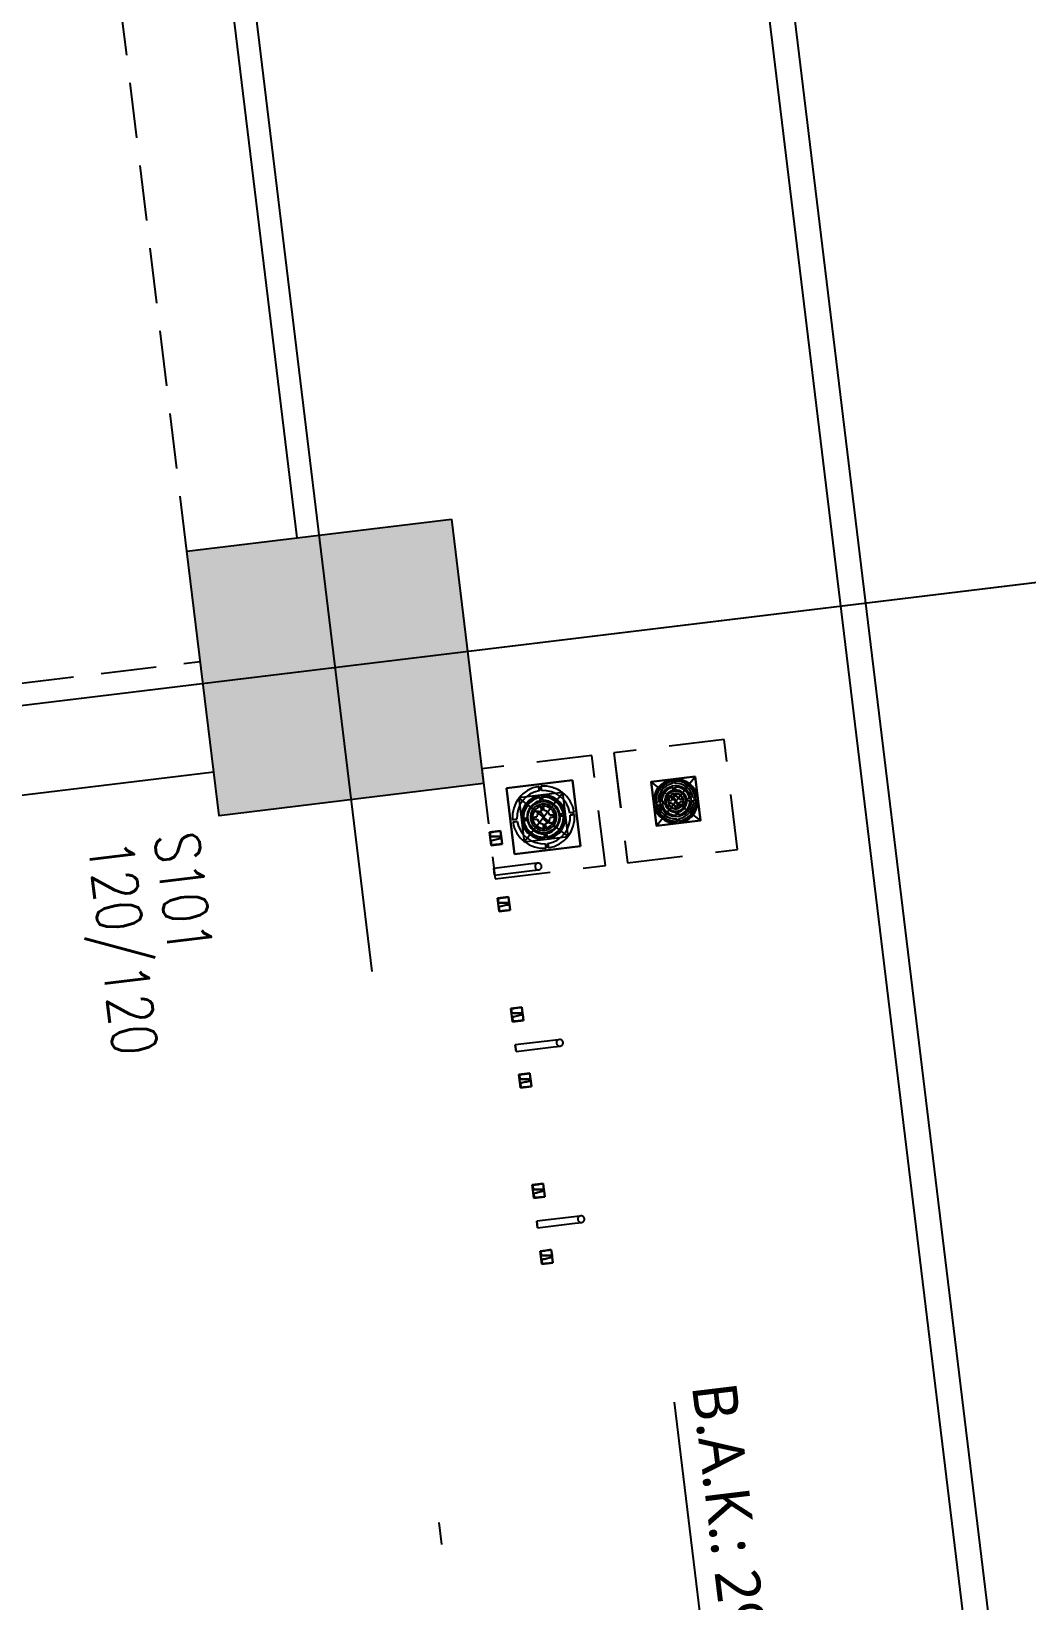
# Model space of a CAD drawing. Header units: inches. Extents: x 400392 to 401495, y 4543971 to 4544133.
# Drawn here: x 400465.78 to 400470.26, y 4544086.67 to 4544093.73 of the extents above; entities that cross this region are included whole.
import ezdxf

# ---------------------------------------------------------------- set-up
doc = ezdxf.new("R2010")
doc.units = ezdxf.units.IN
doc.header["$MEASUREMENT"] = 0
for name, pattern in [('AKS', [3, 2.5, -0.25, 0, -0.25]), ('CIZGI', [0.4, 0.25, -0.15]), ('HIDDEN', [0.375, 0.25, -0.125])]:
    doc.linetypes.add(name, pattern=pattern)
doc.layers.add('A-DETL-GENF', color=92, linetype='Continuous', lineweight=9)
for name, color, linetype in [('aks prota', 2, 'AKS'), ('kiriş prota', 6, 'Continuous'), ('kolon prota', 1, 'Continuous'), ('kolon tarama prota', 252, 'Continuous'), ('lkolon prota', 4, 'Continuous'), ('PRT-MI-a_fit_drainage', 10, 'Continuous'), ('st-s_level (kot)', 6, 'Continuous'), ('tkolon prota', 6, 'Continuous')]:
    doc.layers.add(name, color=color, linetype=linetype)
doc.styles.add('OLCU', font='romanstw.shx')
doc.styles.add('Segoe UI Light_1', font='', dxfattribs={"height": 200})
doc.styles.add('tkolon', font='romanstw.shx')
doc.styles.get('Segoe UI Light_1').set_extended_font_data('Segoe UI Light')

# ---------------------------------------------------------------- blocks, each defined once
blk = doc.blocks.new('+24.06 mekanik')
at = {"layer": 'kolon tarama prota', "color": 253}
for p, q in [((20430.7, 171251.8), (3082.9, 171251.8)), ((3082.9, 171137.5), (20430.7, 171137.5)), ((9915.1, 170394.8), (9715.1, 170394.8)), ((9715.1, 170394.8), (9715.1, 170194.8)), ((9715.1, 170194.8), (9715.1, 170394.8)), ((9715.1, 170394.8), (9915.1, 170394.8)), ((9715.1, 170394.8), (9715.1, 170394.8)), ((9810.1, 170388), (9810.1, 170374.6)), ((9810.1, 170374.6), (9810.1, 170388)), ((9810.1, 170388), (9810.1, 170388)), ((9810.1, 170374.6), (9810.1, 170374.6)), ((9820.1, 170374.6), (9820.1, 170388)), ((9820.1, 170388), (9820.1, 170374.6)), ((9820.1, 170388), (9820.1, 170388)), ((9820.1, 170374.6), (9820.1, 170374.6)), ((9915.1, 170194.8), (9915.1, 170394.8)), ((9915.1, 170394.8), (9915.1, 170194.8)), ((9915.1, 170394.8), (9915.1, 170394.8)), ((9810.1, 170357.9), (9810.1, 170344.5)), ((9810.1, 170344.5), (9810.1, 170357.9)), ((9810.1, 170357.9), (9810.1, 170357.9)), ((9810.1, 170344.5), (9810.1, 170344.5)), ((9810.1, 170327.7), (9810.1, 170314.1)), ((9810.1, 170314.1), (9810.1, 170327.7)), ((9810.1, 170327.7), (9810.1, 170327.7)), ((9810.1, 170314.1), (9810.1, 170314.1)), ((9820.1, 170344.5), (9820.1, 170357.9)), ((9820.1, 170357.9), (9820.1, 170344.5)), ((9820.1, 170357.9), (9820.1, 170357.9)), ((9820.1, 170344.5), (9820.1, 170344.5)), ((9820.1, 170314.1), (9820.1, 170327.7)), ((9820.1, 170327.7), (9820.1, 170314.1)), ((9820.1, 170327.7), (9820.1, 170327.7)), ((9820.1, 170314.1), (9820.1, 170314.1)), ((9735.3, 170299.8), (9721.9, 170299.8)), ((9721.9, 170299.8), (9735.3, 170299.8)), ((9721.9, 170299.8), (9721.9, 170299.8)), ((9721.9, 170289.8), (9735.3, 170289.8)), ((9735.3, 170289.8), (9721.9, 170289.8)), ((9721.9, 170289.8), (9721.9, 170289.8)), ((9735.3, 170299.8), (9735.3, 170299.8)), ((9735.3, 170289.8), (9735.3, 170289.8)), ((9765.4, 170299.8), (9752, 170299.8)), ((9752, 170299.8), (9765.4, 170299.8)), ((9752, 170299.8), (9752, 170299.8)), ((9752, 170289.8), (9765.4, 170289.8)), ((9765.4, 170289.8), (9752, 170289.8)), ((9752, 170289.8), (9752, 170289.8)), ((9765.4, 170299.8), (9765.4, 170299.8)), ((9765.4, 170289.8), (9765.4, 170289.8)), ((9795.8, 170299.8), (9782.2, 170299.8)), ((9782.2, 170299.8), (9795.8, 170299.8)), ((9782.2, 170299.8), (9782.2, 170299.8)), ((9782.2, 170289.8), (9795.8, 170289.8)), ((9795.8, 170289.8), (9782.2, 170289.8)), ((9782.2, 170289.8), (9782.2, 170289.8)), ((9795.8, 170299.8), (9795.8, 170299.8)), ((9795.8, 170289.8), (9795.8, 170289.8)), ((9810.1, 170275.4), (9810.1, 170261.8)), ((9810.1, 170261.8), (9810.1, 170275.4)), ((9810.1, 170275.4), (9810.1, 170275.4)), ((9810.1, 170261.8), (9810.1, 170261.8)), ((9810.1, 170245), (9810.1, 170231.6)), ((9810.1, 170231.6), (9810.1, 170245)), ((9810.1, 170245), (9810.1, 170245)), ((9810.1, 170231.6), (9810.1, 170231.6)), ((9820.1, 170261.8), (9820.1, 170275.4)), ((9820.1, 170275.4), (9820.1, 170261.8)), ((9820.1, 170275.4), (9820.1, 170275.4)), ((9820.1, 170261.8), (9820.1, 170261.8)), ((9820.1, 170231.6), (9820.1, 170245)), ((9820.1, 170245), (9820.1, 170231.6)), ((9820.1, 170245), (9820.1, 170245)), ((9820.1, 170231.6), (9820.1, 170231.6)), ((9848.1, 170299.8), (9834.5, 170299.8)), ((9834.5, 170299.8), (9848.1, 170299.8)), ((9834.5, 170299.8), (9834.5, 170299.8)), ((9834.5, 170289.8), (9848.1, 170289.8)), ((9848.1, 170289.8), (9834.5, 170289.8)), ((9834.5, 170289.8), (9834.5, 170289.8)), ((9848.1, 170299.8), (9848.1, 170299.8)), ((9848.1, 170289.8), (9848.1, 170289.8)), ((9878.3, 170299.8), (9864.9, 170299.8)), ((9864.9, 170299.8), (9878.3, 170299.8)), ((9864.9, 170299.8), (9864.9, 170299.8)), ((9864.9, 170289.8), (9878.3, 170289.8)), ((9878.3, 170289.8), (9864.9, 170289.8)), ((9864.9, 170289.8), (9864.9, 170289.8)), ((9878.3, 170299.8), (9878.3, 170299.8)), ((9878.3, 170289.8), (9878.3, 170289.8)), ((9908.3, 170299.8), (9895, 170299.8)), ((9895, 170299.8), (9908.3, 170299.8)), ((9895, 170299.8), (9895, 170299.8)), ((9895, 170289.8), (9908.3, 170289.8)), ((9908.3, 170289.8), (9895, 170289.8)), ((9895, 170289.8), (9895, 170289.8)), ((9908.3, 170299.8), (9908.3, 170299.8)), ((9908.3, 170289.8), (9908.3, 170289.8)), ((9715.1, 170194.8), (9915.1, 170194.8)), ((9915.1, 170194.8), (9715.1, 170194.8)), ((9715.1, 170194.8), (9715.1, 170194.8)), ((9810.1, 170214.9), (9810.1, 170201.6)), ((9810.1, 170201.6), (9810.1, 170214.9)), ((9810.1, 170214.9), (9810.1, 170214.9)), ((9810.1, 170201.6), (9810.1, 170201.6)), ((9820.1, 170201.6), (9820.1, 170214.9)), ((9820.1, 170214.9), (9820.1, 170201.6)), ((9820.1, 170214.9), (9820.1, 170214.9)), ((9820.1, 170201.6), (9820.1, 170201.6)), ((9915.1, 170194.8), (9915.1, 170194.8)), ((14368.2, 169963.2), (12500.6, 169963.2)), ((9665.1, 169844.8), (9665.1, 169544.8)), ((9965.1, 169844.8), (9665.1, 169844.8)), ((9665.1, 169844.8), (9965.1, 169844.8)), ((9665.1, 169544.8), (9665.1, 169844.8)), ((9665.1, 169844.8), (9665.1, 169844.8)), ((9810.1, 169834.7), (9810.1, 169814.7)), ((9810.1, 169814.7), (9810.1, 169834.7)), ((9810.1, 169834.7), (9810.1, 169834.7)), ((9810.1, 169814.7), (9810.1, 169814.7)), ((9820.1, 169814.7), (9820.1, 169834.7)), ((9820.1, 169834.7), (9820.1, 169814.7)), ((9820.1, 169834.7), (9820.1, 169834.7)), ((9820.1, 169814.7), (9820.1, 169814.7)), ((9965.1, 169544.8), (9965.1, 169844.8)), ((9965.1, 169844.8), (9965.1, 169544.8)), ((9965.1, 169844.8), (9965.1, 169844.8)), ((9810.1, 169789.7), (9810.1, 169769.6)), ((9810.1, 169769.6), (9810.1, 169789.7)), ((9810.1, 169789.7), (9810.1, 169789.7)), ((9810.1, 169769.6), (9810.1, 169769.6)), ((9810.1, 169744.5), (9810.1, 169724.4)), ((9810.1, 169724.4), (9810.1, 169744.5)), ((9810.1, 169744.5), (9810.1, 169744.5)), ((9820.1, 169769.6), (9820.1, 169789.7)), ((9820.1, 169789.7), (9820.1, 169769.6)), ((9820.1, 169789.7), (9820.1, 169789.7)), ((9820.1, 169769.6), (9820.1, 169769.6)), ((9820.1, 169724.4), (9820.1, 169744.5)), ((9820.1, 169744.5), (9820.1, 169724.4)), ((9820.1, 169744.5), (9820.1, 169744.5)), ((9695.2, 169699.8), (9675.2, 169699.8)), ((9675.2, 169699.8), (9695.2, 169699.8)), ((9675.2, 169699.8), (9675.2, 169699.8)), ((9675.2, 169689.8), (9695.2, 169689.8)), ((9695.2, 169689.8), (9675.2, 169689.8)), ((9675.2, 169689.8), (9675.2, 169689.8)), ((9695.2, 169699.8), (9695.2, 169699.8)), ((9695.2, 169689.8), (9695.2, 169689.8)), ((9740.3, 169699.8), (9720.3, 169699.8)), ((9720.3, 169699.8), (9740.3, 169699.8)), ((9720.3, 169699.8), (9720.3, 169699.8)), ((9720.3, 169689.8), (9740.3, 169689.8)), ((9740.3, 169689.8), (9720.3, 169689.8)), ((9720.3, 169689.8), (9720.3, 169689.8)), ((9740.3, 169699.8), (9740.3, 169699.8)), ((9740.3, 169689.8), (9740.3, 169689.8)), ((9785.5, 169699.8), (9765.4, 169699.8)), ((9765.4, 169699.8), (9785.5, 169699.8)), ((9765.4, 169699.8), (9765.4, 169699.8)), ((9765.4, 169689.8), (9785.5, 169689.8)), ((9785.5, 169689.8), (9765.4, 169689.8)), ((9765.4, 169689.8), (9765.4, 169689.8)), ((9785.5, 169699.8), (9785.5, 169699.8)), ((9785.5, 169689.8), (9785.5, 169689.8)), ((9810.1, 169724.4), (9810.1, 169724.4)), ((9810.1, 169665.2), (9810.1, 169645)), ((9810.1, 169645), (9810.1, 169665.2)), ((9810.1, 169665.2), (9810.1, 169665.2)), ((9820.1, 169724.4), (9820.1, 169724.4)), ((9820.1, 169645), (9820.1, 169665.2)), ((9820.1, 169665.2), (9820.1, 169645)), ((9820.1, 169665.2), (9820.1, 169665.2)), ((9864.9, 169699.8), (9844.7, 169699.8)), ((9844.7, 169699.8), (9864.9, 169699.8)), ((9844.7, 169699.8), (9844.7, 169699.8)), ((9844.7, 169689.8), (9864.9, 169689.8)), ((9864.9, 169689.8), (9844.7, 169689.8)), ((9844.7, 169689.8), (9844.7, 169689.8)), ((9864.9, 169699.8), (9864.9, 169699.8)), ((9864.9, 169689.8), (9864.9, 169689.8)), ((9910, 169699.8), (9890, 169699.8)), ((9890, 169699.8), (9910, 169699.8)), ((9890, 169699.8), (9890, 169699.8)), ((9890, 169689.8), (9910, 169689.8)), ((9910, 169689.8), (9890, 169689.8)), ((9890, 169689.8), (9890, 169689.8)), ((9910, 169699.8), (9910, 169699.8)), ((9910, 169689.8), (9910, 169689.8)), ((9955, 169699.8), (9935, 169699.8)), ((9935, 169699.8), (9955, 169699.8)), ((9935, 169699.8), (9935, 169699.8)), ((9935, 169689.8), (9955, 169689.8)), ((9955, 169689.8), (9935, 169689.8)), ((9935, 169689.8), (9935, 169689.8)), ((9955, 169699.8), (9955, 169699.8)), ((9955, 169689.8), (9955, 169689.8)), ((9810.1, 169645), (9810.1, 169645)), ((9810.1, 169619.9), (9810.1, 169599.9)), ((9810.1, 169599.9), (9810.1, 169619.9)), ((9810.1, 169619.9), (9810.1, 169619.9)), ((9810.1, 169599.9), (9810.1, 169599.9)), ((9820.1, 169645), (9820.1, 169645)), ((9820.1, 169599.9), (9820.1, 169619.9)), ((9820.1, 169619.9), (9820.1, 169599.9)), ((9820.1, 169619.9), (9820.1, 169619.9)), ((9820.1, 169599.9), (9820.1, 169599.9)), ((10017.7, 169614.8), (10017.7, 169444.8)), ((10047.7, 169444.8), (10047.7, 169614.8)), ((10817.7, 169614.8), (10817.7, 169444.8)), ((10847.7, 169444.8), (10847.7, 169614.8)), ((11617.7, 169614.8), (11617.7, 169444.8)), ((11647.7, 169444.8), (11647.7, 169614.8)), ((9665.1, 169544.8), (9965.1, 169544.8)), ((9965.1, 169544.8), (9665.1, 169544.8)), ((9665.1, 169544.8), (9665.1, 169544.8)), ((9810.1, 169574.9), (9810.1, 169554.9)), ((9810.1, 169554.9), (9810.1, 169574.9)), ((9810.1, 169574.9), (9810.1, 169574.9)), ((9810.1, 169554.9), (9810.1, 169554.9)), ((9820.1, 169554.9), (9820.1, 169574.9)), ((9820.1, 169574.9), (9820.1, 169554.9)), ((9820.1, 169574.9), (9820.1, 169574.9)), ((9820.1, 169554.9), (9820.1, 169554.9)), ((9965.1, 169544.8), (9965.1, 169544.8)), ((9852.7, 169494.8), (9852.7, 169444.8)), ((9852.7, 169494.8), (9852.9, 169494.8)), ((9852.9, 169494.8), (9852.7, 169494.8)), ((9852.9, 169494.8), (9879.1, 169494.8)), ((9879.1, 169494.8), (9852.9, 169494.8)), ((9879.1, 169494.8), (9886.4, 169494.8)), ((9886.4, 169494.8), (9879.1, 169494.8)), ((9886.4, 169494.8), (9912.5, 169494.8)), ((9912.5, 169494.8), (9886.4, 169494.8)), ((9912.5, 169494.8), (9912.7, 169494.8)), ((9912.7, 169494.8), (9912.5, 169494.8)), ((9912.7, 169444.8), (9912.7, 169494.8)), ((10152.7, 169494.8), (10152.7, 169444.8)), ((10152.9, 169494.8), (10152.7, 169494.8)), ((10152.7, 169494.8), (10152.9, 169494.8)), ((10179, 169494.8), (10152.9, 169494.8)), ((10152.9, 169494.8), (10179, 169494.8)), ((10186.3, 169494.8), (10179, 169494.8)), ((10179, 169494.8), (10186.3, 169494.8)), ((10212.4, 169494.8), (10186.3, 169494.8)), ((10186.3, 169494.8), (10212.4, 169494.8)), ((10212.7, 169494.8), (10212.4, 169494.8)), ((10212.4, 169494.8), (10212.7, 169494.8)), ((10212.7, 169444.8), (10212.7, 169494.8)), ((10652.7, 169494.8), (10652.7, 169444.8)), ((10652.7, 169494.8), (10652.9, 169494.8)), ((10652.9, 169494.8), (10652.7, 169494.8)), ((10652.9, 169494.8), (10679.1, 169494.8)), ((10679.1, 169494.8), (10652.9, 169494.8)), ((10679.1, 169494.8), (10686.4, 169494.8)), ((10686.4, 169494.8), (10679.1, 169494.8)), ((10686.4, 169494.8), (10712.5, 169494.8)), ((10712.5, 169494.8), (10686.4, 169494.8)), ((10712.5, 169494.8), (10712.7, 169494.8)), ((10712.7, 169494.8), (10712.5, 169494.8)), ((10712.7, 169444.8), (10712.7, 169494.8)), ((10952.7, 169494.8), (10952.7, 169444.8)), ((10952.9, 169494.8), (10952.7, 169494.8)), ((10952.7, 169494.8), (10952.9, 169494.8)), ((10979, 169494.8), (10952.9, 169494.8)), ((10952.9, 169494.8), (10979, 169494.8)), ((10986.3, 169494.8), (10979, 169494.8)), ((10979, 169494.8), (10986.3, 169494.8)), ((11012.4, 169494.8), (10986.3, 169494.8)), ((10986.3, 169494.8), (11012.4, 169494.8)), ((11012.7, 169494.8), (11012.4, 169494.8)), ((11012.4, 169494.8), (11012.7, 169494.8)), ((11012.7, 169444.8), (11012.7, 169494.8)), ((11452.7, 169494.8), (11452.7, 169444.8)), ((11452.7, 169494.8), (11452.9, 169494.8)), ((11452.9, 169494.8), (11452.7, 169494.8)), ((11452.9, 169494.8), (11479.1, 169494.8)), ((11479.1, 169494.8), (11452.9, 169494.8)), ((11479.1, 169494.8), (11486.4, 169494.8)), ((11486.4, 169494.8), (11479.1, 169494.8)), ((11486.4, 169494.8), (11512.5, 169494.8)), ((11512.5, 169494.8), (11486.4, 169494.8)), ((11512.5, 169494.8), (11512.7, 169494.8)), ((11512.7, 169494.8), (11512.5, 169494.8)), ((11512.7, 169444.8), (11512.7, 169494.8)), ((11752.7, 169494.8), (11752.7, 169444.8)), ((11752.9, 169494.8), (11752.7, 169494.8)), ((11752.7, 169494.8), (11752.9, 169494.8)), ((11779, 169494.8), (11752.9, 169494.8)), ((11752.9, 169494.8), (11779, 169494.8)), ((11786.3, 169494.8), (11779, 169494.8)), ((11779, 169494.8), (11786.3, 169494.8)), ((11812.4, 169494.8), (11786.3, 169494.8)), ((11786.3, 169494.8), (11812.4, 169494.8)), ((11812.7, 169494.8), (11812.4, 169494.8)), ((11812.4, 169494.8), (11812.7, 169494.8)), ((11812.7, 169444.8), (11812.7, 169494.8)), ((9852.7, 169444.8), (9912.7, 169444.8)), ((9912.7, 169444.8), (9852.7, 169444.8)), ((9854.3, 169446.8), (9873.2, 169446.8)), ((9873.2, 169446.8), (9854.3, 169446.8)), ((9873.2, 169446.8), (9854.3, 169446.8)), ((9854.3, 169446.8), (9873.2, 169446.8)), ((9892.2, 169446.8), (9911.2, 169446.8)), ((9911.2, 169446.8), (9892.2, 169446.8)), ((9892.2, 169446.8), (9911.2, 169446.8)), ((9911.2, 169446.8), (9892.2, 169446.8)), ((10047.7, 169444.8), (10017.7, 169444.8)), ((10017.7, 169444.8), (10047.7, 169444.8)), ((10212.7, 169444.8), (10152.7, 169444.8)), ((10152.7, 169444.8), (10212.7, 169444.8)), ((10173.2, 169446.8), (10154.2, 169446.8)), ((10154.2, 169446.8), (10173.2, 169446.8)), ((10154.2, 169446.8), (10173.2, 169446.8)), ((10173.2, 169446.8), (10154.2, 169446.8)), ((10211.1, 169446.8), (10192.2, 169446.8)), ((10192.2, 169446.8), (10211.1, 169446.8)), ((10192.2, 169446.8), (10211.1, 169446.8)), ((10211.1, 169446.8), (10192.2, 169446.8)), ((10652.7, 169444.8), (10712.7, 169444.8)), ((10712.7, 169444.8), (10652.7, 169444.8)), ((10654.3, 169446.8), (10673.2, 169446.8)), ((10673.2, 169446.8), (10654.3, 169446.8)), ((10673.2, 169446.8), (10654.3, 169446.8)), ((10654.3, 169446.8), (10673.2, 169446.8)), ((10692.2, 169446.8), (10711.2, 169446.8)), ((10711.2, 169446.8), (10692.2, 169446.8)), ((10692.2, 169446.8), (10711.2, 169446.8)), ((10711.2, 169446.8), (10692.2, 169446.8)), ((10847.7, 169444.8), (10817.7, 169444.8)), ((10817.7, 169444.8), (10847.7, 169444.8)), ((11012.7, 169444.8), (10952.7, 169444.8)), ((10952.7, 169444.8), (11012.7, 169444.8)), ((10973.2, 169446.8), (10954.2, 169446.8)), ((10954.2, 169446.8), (10973.2, 169446.8)), ((10954.2, 169446.8), (10973.2, 169446.8)), ((10973.2, 169446.8), (10954.2, 169446.8)), ((11011.1, 169446.8), (10992.2, 169446.8)), ((10992.2, 169446.8), (11011.1, 169446.8)), ((10992.2, 169446.8), (11011.1, 169446.8)), ((11011.1, 169446.8), (10992.2, 169446.8)), ((11452.7, 169444.8), (11512.7, 169444.8)), ((11512.7, 169444.8), (11452.7, 169444.8)), ((11454.3, 169446.8), (11473.2, 169446.8)), ((11473.2, 169446.8), (11454.3, 169446.8)), ((11473.2, 169446.8), (11454.3, 169446.8)), ((11454.3, 169446.8), (11473.2, 169446.8)), ((11492.2, 169446.8), (11511.2, 169446.8)), ((11511.2, 169446.8), (11492.2, 169446.8)), ((11492.2, 169446.8), (11511.2, 169446.8)), ((11511.2, 169446.8), (11492.2, 169446.8)), ((11647.7, 169444.8), (11617.7, 169444.8)), ((11617.7, 169444.8), (11647.7, 169444.8)), ((11812.7, 169444.8), (11752.7, 169444.8)), ((11752.7, 169444.8), (11812.7, 169444.8)), ((11773.2, 169446.8), (11754.2, 169446.8)), ((11754.2, 169446.8), (11773.2, 169446.8)), ((11754.2, 169446.8), (11773.2, 169446.8)), ((11773.2, 169446.8), (11754.2, 169446.8)), ((11811.1, 169446.8), (11792.2, 169446.8)), ((11792.2, 169446.8), (11811.1, 169446.8)), ((11792.2, 169446.8), (11811.1, 169446.8)), ((11811.1, 169446.8), (11792.2, 169446.8))]:
    blk.add_line(p, q, dxfattribs=at)
at = {"layer": 'kolon tarama prota', "color": 253, "flags": 128}
for points in [[(10017.7, 169644.8), (10017.7, 169640.1), (10017.7, 169627.7), (10017.7, 169614.8)], [(10047.7, 169614.8), (10047.7, 169630.8), (10047.7, 169641.9), (10047.7, 169644.8)], [(10817.7, 169644.8), (10817.7, 169640.1), (10817.7, 169627.7), (10817.7, 169614.8)], [(10847.7, 169614.8), (10847.7, 169630.8), (10847.7, 169641.9), (10847.7, 169644.8)], [(11617.7, 169644.8), (11617.7, 169640.1), (11617.7, 169627.7), (11617.7, 169614.8)], [(11647.7, 169614.8), (11647.7, 169630.8), (11647.7, 169641.9), (11647.7, 169644.8)]]:
    blk.add_lwpolyline(points, dxfattribs=at)
at = {"layer": 'kolon tarama prota', "color": 253}
for centre, radius, start, end in [((9815.1, 170294.8), 100, 90, 270), ((9815.1, 170294.8), 100, 90, 270), ((9815.1, 170294.8), 93.3, 93.07089, 176.92911), ((9815.1, 170294.8), 93.3, 93.07089, 176.92911), ((9815.1, 170294.8), 90, 90, 270), ((9815.1, 170294.8), 90, 90, 270), ((9815.1, 170294.8), 80, 93.58332, 176.41668), ((9815.1, 170294.8), 80, 93.58332, 176.41668), ((9815.1, 170294.8), 100, 270, 90), ((9815.1, 170294.8), 100, 270, 90), ((9815.1, 170294.8), 90, 270, 90), ((9815.1, 170294.8), 90, 270, 90), ((9815.1, 170294.8), 93.3, 3.07089, 86.92911), ((9815.1, 170294.8), 93.3, 3.07089, 86.92911), ((9815.1, 170294.8), 80, 3.58332, 86.41668), ((9815.1, 170294.8), 80, 3.58332, 86.41668), ((9815.1, 170294.8), 63.3, 94.52806, 175.47194), ((9815.1, 170294.8), 63.3, 94.52806, 175.47194), ((9815.1, 170294.8), 50, 95.73917, 174.26083), ((9815.1, 170294.8), 50, 95.73917, 174.26083), ((9815.3, 170294.8), 45, 0, 180), ((9815.1, 170294.8), 35, 90, 270), ((9815.1, 170294.8), 35, 90, 270), ((9815.1, 170294.8), 33.3, 98.62693, 171.37307), ((9815.1, 170294.8), 33.3, 98.62693, 171.37307), ((9815.1, 170294.8), 20, 104.47751, 165.52249), ((9815.1, 170294.8), 20, 104.47751, 165.52249), ((9815.1, 170294.8), 35, 270, 90), ((9815.1, 170294.8), 35, 270, 90), ((9815.3, 170317.3), 22.5, 270, 90), ((9815.1, 170294.8), 63.3, 4.52806, 85.47194), ((9815.1, 170294.8), 63.3, 4.52806, 85.47194), ((9815.1, 170294.8), 50, 5.73917, 84.26083), ((9815.1, 170294.8), 50, 5.73917, 84.26083), ((9815.1, 170294.8), 33.3, 8.62693, 81.37307), ((9815.1, 170294.8), 33.3, 8.62693, 81.37307), ((9815.1, 170294.8), 20, 14.47751, 75.52249), ((9815.1, 170294.8), 20, 14.47751, 75.52249), ((9815.1, 170294.8), 93.3, 183.07089, 266.92911), ((9815.1, 170294.8), 93.3, 183.07089, 266.92911), ((9815.1, 170294.8), 80, 183.58332, 266.41668), ((9815.1, 170294.8), 80, 183.58332, 266.41668), ((9815.1, 170294.8), 63.3, 184.52806, 265.47194), ((9815.1, 170294.8), 63.3, 184.52806, 265.47194), ((9815.1, 170294.8), 50, 185.73917, 264.26083), ((9815.1, 170294.8), 50, 185.73917, 264.26083), ((9815.3, 170294.8), 45, 180, 0), ((9815.1, 170294.8), 33.3, 188.62693, 261.37307), ((9815.1, 170294.8), 33.3, 188.62693, 261.37307), ((9815.3, 170272.3), 22.5, 90, 270), ((9815.1, 170294.8), 20, 194.47751, 255.52249), ((9815.1, 170294.8), 20, 194.47751, 255.52249), ((9815.1, 170294.8), 33.3, 278.62693, 351.37307), ((9815.1, 170294.8), 20, 284.47751, 345.52249), ((9815.1, 170294.8), 63.3, 274.52806, 355.47194), ((9815.1, 170294.8), 50, 275.73917, 354.26083), ((9815.1, 170294.8), 93.3, 273.07089, 356.92911), ((9815.1, 170294.8), 80, 273.58332, 356.41668), ((9815.1, 170294.8), 50, 275.73917, 354.26083), ((9815.1, 170294.8), 63.3, 274.52806, 355.47194), ((9815.1, 170294.8), 80, 273.58332, 356.41668), ((9815.1, 170294.8), 93.3, 273.07089, 356.92911), ((9815.1, 170294.8), 20, 284.47751, 345.52249), ((9815.1, 170294.8), 33.3, 278.62693, 351.37307), ((9815.1, 169694.8), 140, 92.04671, 177.95329), ((9815.1, 169694.8), 140, 92.04671, 177.95329), ((9815.1, 169694.8), 120, 92.38802, 177.61198), ((9815.1, 169694.8), 120, 92.38802, 177.61198), ((9815.1, 169694.8), 140, 2.04671, 87.95329), ((9815.1, 169694.8), 140, 2.04671, 87.95329), ((9815.1, 169694.8), 120, 2.38802, 87.61198), ((9815.1, 169694.8), 120, 2.38802, 87.61198), ((9815.1, 169694.8), 100, 90, 270), ((9815.1, 169694.8), 100, 90, 270), ((9815.1, 169694.8), 95, 93.01696, 176.98304), ((9815.1, 169694.8), 95, 93.01696, 176.98304), ((9815.1, 169694.8), 90, 90, 270), ((9815.1, 169694.8), 90, 90, 270), ((9815.1, 169694.8), 75, 93.82255, 176.17745), ((9815.1, 169694.8), 75, 93.82255, 176.17745), ((9815.1, 169695), 59, 0, 180), ((9815.1, 169694.8), 50, 90, 270), ((9815.1, 169694.8), 50, 90, 270), ((9815.1, 169694.8), 50, 95.73917, 174.26083), ((9815.1, 169694.8), 50, 95.73917, 174.26083), ((9815.1, 169694.8), 100, 270, 90), ((9815.1, 169694.8), 100, 270, 90), ((9815.1, 169694.8), 90, 270, 90), ((9815.1, 169694.8), 90, 270, 90), ((9815.1, 169724.5), 29.5, 270, 90), ((9815.1, 169694.8), 50, 270, 90), ((9815.1, 169694.8), 50, 270, 90), ((9815.1, 169694.8), 95, 3.01696, 86.98304), ((9815.1, 169694.8), 95, 3.01696, 86.98304), ((9815.1, 169694.8), 75, 3.82255, 86.17745), ((9815.1, 169694.8), 75, 3.82255, 86.17745), ((9815.1, 169694.8), 50, 5.73917, 84.26083), ((9815.1, 169694.8), 50, 5.73917, 84.26083), ((9815.1, 169694.8), 140, 182.04671, 267.95329), ((9815.1, 169694.8), 140, 182.04671, 267.95329), ((9815.1, 169694.8), 120, 182.38802, 267.61198), ((9815.1, 169694.8), 120, 182.38802, 267.61198), ((9815.1, 169694.8), 95, 183.01696, 266.98304), ((9815.1, 169694.8), 95, 183.01696, 266.98304), ((9815.1, 169694.8), 75, 183.82255, 266.17745), ((9815.1, 169694.8), 75, 183.82255, 266.17745), ((9815.1, 169695), 59, 180, 0), ((9815.1, 169694.8), 50, 185.73917, 264.26083), ((9815.1, 169694.8), 50, 185.73917, 264.26083), ((9815.1, 169694.8), 30, 99.59407, 170.40593), ((9815.1, 169694.8), 30, 99.59407, 170.40593), ((9815.1, 169694.8), 30, 189.59407, 260.40593), ((9815.1, 169694.8), 30, 189.59407, 260.40593), ((9815.1, 169665.5), 29.5, 90, 270), ((9815.1, 169694.8), 30, 9.59407, 80.40593), ((9815.1, 169694.8), 30, 9.59407, 80.40593), ((9815.1, 169694.8), 140, 272.04671, 357.95329), ((9815.1, 169694.8), 120, 272.38802, 357.61198), ((9815.1, 169694.8), 30, 279.59407, 350.40593), ((9815.1, 169694.8), 50, 275.73917, 354.26083), ((9815.1, 169694.8), 75, 273.82255, 356.17745), ((9815.1, 169694.8), 95, 273.01696, 356.98304), ((9815.1, 169694.8), 120, 272.38802, 357.61198), ((9815.1, 169694.8), 140, 272.04671, 357.95329), ((9815.1, 169694.8), 50, 275.73917, 354.26083), ((9815.1, 169694.8), 30, 279.59407, 350.40593), ((9815.1, 169694.8), 95, 273.01696, 356.98304), ((9815.1, 169694.8), 75, 273.82255, 356.17745), ((10032.7, 169644.8), 15, 0, 180), ((10032.7, 169644.8), 15, 180, 0), ((10832.7, 169644.8), 15, 0, 180), ((10832.7, 169644.8), 15, 180, 0), ((11632.7, 169644.8), 15, 0, 180), ((11632.7, 169644.8), 15, 180, 0)]:
    blk.add_arc(centre, radius, start, end, dxfattribs=at)
for points in [[(9852.9, 169494.8), (9853, 169486.8), (9853.4, 169470.8), (9853.9, 169454.8), (9854.3, 169446.8)], [(9854.3, 169446.8), (9853.9, 169454.8), (9853.4, 169470.8), (9853, 169486.8), (9852.9, 169494.8)], [(9873.2, 169446.8), (9874.3, 169454.8), (9876.3, 169470.8), (9878.1, 169486.8), (9879.1, 169494.8)], [(9879.1, 169494.8), (9878.1, 169486.8), (9876.3, 169470.8), (9874.3, 169454.8), (9873.2, 169446.8)], [(9886.4, 169494.8), (9887.3, 169486.8), (9889.2, 169470.8), (9891.2, 169454.8), (9892.2, 169446.8)], [(9892.2, 169446.8), (9891.2, 169454.8), (9889.2, 169470.8), (9887.3, 169486.8), (9886.4, 169494.8)], [(9911.2, 169446.8), (9911.5, 169454.8), (9912.1, 169470.8), (9912.4, 169486.8), (9912.5, 169494.8)], [(9912.5, 169494.8), (9912.4, 169486.8), (9912.1, 169470.8), (9911.5, 169454.8), (9911.2, 169446.8)], [(10154.2, 169446.8), (10153.9, 169454.8), (10153.3, 169470.8), (10153, 169486.8), (10152.9, 169494.8)], [(10152.9, 169494.8), (10153, 169486.8), (10153.3, 169470.8), (10153.9, 169454.8), (10154.2, 169446.8)], [(10179, 169494.8), (10178.1, 169486.8), (10176.2, 169470.8), (10174.2, 169454.8), (10173.2, 169446.8)], [(10173.2, 169446.8), (10174.2, 169454.8), (10176.2, 169470.8), (10178.1, 169486.8), (10179, 169494.8)], [(10192.2, 169446.8), (10191.1, 169454.8), (10189.1, 169470.8), (10187.2, 169486.8), (10186.3, 169494.8)], [(10186.3, 169494.8), (10187.2, 169486.8), (10189.1, 169470.8), (10191.1, 169454.8), (10192.2, 169446.8)], [(10212.4, 169494.8), (10212.3, 169486.8), (10212, 169470.8), (10211.5, 169454.8), (10211.1, 169446.8)], [(10211.1, 169446.8), (10211.5, 169454.8), (10212, 169470.8), (10212.3, 169486.8), (10212.4, 169494.8)], [(10652.9, 169494.8), (10653, 169486.8), (10653.4, 169470.8), (10653.9, 169454.8), (10654.3, 169446.8)], [(10654.3, 169446.8), (10653.9, 169454.8), (10653.4, 169470.8), (10653, 169486.8), (10652.9, 169494.8)], [(10673.2, 169446.8), (10674.3, 169454.8), (10676.3, 169470.8), (10678.1, 169486.8), (10679.1, 169494.8)], [(10679.1, 169494.8), (10678.1, 169486.8), (10676.3, 169470.8), (10674.3, 169454.8), (10673.2, 169446.8)], [(10686.4, 169494.8), (10687.3, 169486.8), (10689.2, 169470.8), (10691.2, 169454.8), (10692.2, 169446.8)], [(10692.2, 169446.8), (10691.2, 169454.8), (10689.2, 169470.8), (10687.3, 169486.8), (10686.4, 169494.8)], [(10711.2, 169446.8), (10711.5, 169454.8), (10712.1, 169470.8), (10712.4, 169486.8), (10712.5, 169494.8)], [(10712.5, 169494.8), (10712.4, 169486.8), (10712.1, 169470.8), (10711.5, 169454.8), (10711.2, 169446.8)], [(10954.2, 169446.8), (10953.9, 169454.8), (10953.3, 169470.8), (10953, 169486.8), (10952.9, 169494.8)], [(10952.9, 169494.8), (10953, 169486.8), (10953.3, 169470.8), (10953.9, 169454.8), (10954.2, 169446.8)], [(10979, 169494.8), (10978.1, 169486.8), (10976.2, 169470.8), (10974.2, 169454.8), (10973.2, 169446.8)], [(10973.2, 169446.8), (10974.2, 169454.8), (10976.2, 169470.8), (10978.1, 169486.8), (10979, 169494.8)], [(10992.2, 169446.8), (10991.1, 169454.8), (10989.1, 169470.8), (10987.2, 169486.8), (10986.3, 169494.8)], [(10986.3, 169494.8), (10987.2, 169486.8), (10989.1, 169470.8), (10991.1, 169454.8), (10992.2, 169446.8)], [(11012.4, 169494.8), (11012.3, 169486.8), (11012, 169470.8), (11011.5, 169454.8), (11011.1, 169446.8)], [(11011.1, 169446.8), (11011.5, 169454.8), (11012, 169470.8), (11012.3, 169486.8), (11012.4, 169494.8)], [(11452.9, 169494.8), (11453, 169486.8), (11453.4, 169470.8), (11453.9, 169454.8), (11454.3, 169446.8)], [(11454.3, 169446.8), (11453.9, 169454.8), (11453.4, 169470.8), (11453, 169486.8), (11452.9, 169494.8)], [(11473.2, 169446.8), (11474.3, 169454.8), (11476.3, 169470.8), (11478.1, 169486.8), (11479.1, 169494.8)], [(11479.1, 169494.8), (11478.1, 169486.8), (11476.3, 169470.8), (11474.3, 169454.8), (11473.2, 169446.8)], [(11486.4, 169494.8), (11487.3, 169486.8), (11489.2, 169470.8), (11491.2, 169454.8), (11492.2, 169446.8)], [(11492.2, 169446.8), (11491.2, 169454.8), (11489.2, 169470.8), (11487.3, 169486.8), (11486.4, 169494.8)], [(11511.2, 169446.8), (11511.5, 169454.8), (11512.1, 169470.8), (11512.4, 169486.8), (11512.5, 169494.8)], [(11512.5, 169494.8), (11512.4, 169486.8), (11512.1, 169470.8), (11511.5, 169454.8), (11511.2, 169446.8)], [(11754.2, 169446.8), (11753.9, 169454.8), (11753.3, 169470.8), (11753, 169486.8), (11752.9, 169494.8)], [(11752.9, 169494.8), (11753, 169486.8), (11753.3, 169470.8), (11753.9, 169454.8), (11754.2, 169446.8)], [(11779, 169494.8), (11778.1, 169486.8), (11776.2, 169470.8), (11774.2, 169454.8), (11773.2, 169446.8)], [(11773.2, 169446.8), (11774.2, 169454.8), (11776.2, 169470.8), (11778.1, 169486.8), (11779, 169494.8)], [(11792.2, 169446.8), (11791.1, 169454.8), (11789.1, 169470.8), (11787.2, 169486.8), (11786.3, 169494.8)], [(11786.3, 169494.8), (11787.2, 169486.8), (11789.1, 169470.8), (11791.1, 169454.8), (11792.2, 169446.8)], [(11812.4, 169494.8), (11812.3, 169486.8), (11812, 169470.8), (11811.5, 169454.8), (11811.1, 169446.8)], [(11811.1, 169446.8), (11811.5, 169454.8), (11812, 169470.8), (11812.3, 169486.8), (11812.4, 169494.8)]]:
    blk.add_open_spline(points, degree=3, dxfattribs=at)
at = {"layer": 'kolon tarama prota', "color": 253, "style": 'Segoe UI Light_1'}
blk.add_text('B.A.K.: 29.90 m', height=200, dxfattribs=at).set_placement((12436.8, 170049.1))
blk = doc.blocks.new('YER SUZGECI_20x20')
at = {"color": 2}
blk.add_lwpolyline([(-20, 0), (0, 0), (0, 20), (-20, 20)], close=True, dxfattribs=at)
for points in [[(0, 20), (-20, 0)], [(-20, 20), (0, 0)]]:
    blk.add_lwpolyline(points, dxfattribs=at)
blk.add_circle((-10, 10), 7, dxfattribs=at)
blk = doc.blocks.new('A$C1a5ef8c2')
at = {"layer": 'kolon tarama prota'}
h = blk.add_hatch(color=256, dxfattribs=at)
h.dxf.hatch_style = 1
h.paths.add_polyline_path([(76.0771, 116.9185), (76.2217, 115.7273), (75.0305, 115.5826), (74.8858, 116.7739)])
at = {"layer": 'aks prota', "ltscale": 10}
for p, q in [((86.6059, 25.2406), (74.2101, 127.3155)), ((86.6059, 25.2406), (74.2101, 127.3155)), ((86.6059, 25.2406), (74.2101, 127.3155)), ((86.6059, 25.2406), (74.2101, 127.3155)), ((86.6059, 25.2406), (74.2101, 127.3155)), ((86.6059, 25.2406), (74.2101, 127.3155)), ((86.6059, 25.2406), (74.2101, 127.3155)), ((42.0995, 112.188), (88.459, 117.8178)), ((42.0995, 112.188), (88.459, 117.8178)), ((42.0995, 112.188), (88.459, 117.8178)), ((42.0995, 112.188), (88.459, 117.8178)), ((42.0995, 112.188), (88.459, 117.8178)), ((42.0995, 112.188), (88.459, 117.8178)), ((42.0995, 112.188), (88.459, 117.8178))]:
    blk.add_line(p, q, dxfattribs=at)
at = {"layer": 'kiriş prota'}
for points in [[(75.3822, 116.8342), (74.701, 122.4429)], [(69.3479, 115.094), (75.0064, 115.7812)]]:
    blk.add_lwpolyline(points, dxfattribs=at)
at = {"layer": 'kiriş prota', "linetype": 'HIDDEN'}
for points in [[(74.8858, 116.7739), (74.2047, 122.3827)], [(69.2877, 115.5904), (74.9461, 116.2775)]]:
    blk.add_lwpolyline(points, dxfattribs=at)
at = {"layer": 'kolon prota', "color": 1}
blk.add_lwpolyline([(76.0771, 116.9185), (76.2217, 115.7273), (75.0305, 115.5826), (74.8858, 116.7739)], close=True, dxfattribs=at)
at = {"layer": 'PRT-MI-a_fit_drainage', "color": 2, "linetype": 'CIZGI'}
for points in [[(77.3056, 115.9268), (76.8093, 115.8665), (76.8695, 115.3702), (77.3659, 115.4304)], [(76.7101, 115.8546), (76.2138, 115.7943), (76.274, 115.298), (76.7704, 115.3583)]]:
    blk.add_lwpolyline(points, close=True, dxfattribs=at)
at = {"layer": 'A-DETL-GENF', "xscale": 0.001000000000024428, "yscale": 0.001000000000024428, "zscale": 0.001000000000024428, "rotation": 276.923993958082}
blk.add_blockref('+24.06 mekanik', (-93.1485, 104.8627), dxfattribs=at)
at = {"layer": 'PRT-MI-a_fit_drainage', "color": 2, "xscale": 0.01000000000024428, "yscale": 0.01000000000024428, "zscale": 0.01000000000024428, "rotation": 186.9239939582147}
for p in [(76.9762, 115.7357), (76.3807, 115.6635)]:
    blk.add_blockref('YER SUZGECI_20x20', p, dxfattribs=at)
at = {"layer": 'lkolon prota', "style": 'tkolon', "width": 0.8}
blk.add_text('120/120', height=0.2, rotation=276.92399, dxfattribs=at).set_placement((74.4399, 115.4601))
at = {"layer": 'st-s_level (kot)', "color": 6, "style": 'OLCU', "width": 0.8}
for tag, p, rotation in [('D=60', (41.417, 99.58), 312.92399), ('D=60', (34.9138, 96.8807), 312.92399), ('D=60', (41.724, 89.5581), 312.92399), ('D=60', (74.0724, 82.3654), 276.92399), ('D=90', (58.4517, 80.8935), 312.92399), ('D=60', (82.07, 73.7683), 276.92399), ('D=60', (66.1695, 72.6971), 312.92399), ('D=60', (59.5286, 70.1463), 312.92399), ('D=60', (74.283, 63.9141), 312.92399), ('D=60', (67.5232, 61.5504), 312.92399), ('D=60', (81.9052, 55.7777), 312.92399), ('D=60', (75.5177, 52.9544), 312.92399), ('D=60', (83.5123, 44.3585), 312.92399), ('D=60', (93.8675, 42.9534), 312.92399), ('D=60', (102.2344, 34.1872), 312.92399), ('D=60', (95.2184, 31.8097), 312.92399), ('D=60', (99.2876, 27.6643), 312.92399), ('+22.51', (112.2287, 23.9348), 312.92399), ('+20.81', (108.552, 21.4997), 312.92399), ('D=80', (97.1167, 17.5258), 312.92399)]:
    blk.add_attdef(tag, p, '', height=0.2, rotation=rotation, dxfattribs=at)
at = {"layer": 'tkolon prota', "style": 'tkolon', "width": 0.8}
blk.add_text('S101', height=0.2, rotation=276.92399, dxfattribs=at).set_placement((74.7377, 115.4963))

msp = doc.modelspace()

# ---------------------------------------------------------------- hatches: boundary and pattern name
at = {"layer": 'kolon tarama prota'}
h = msp.add_hatch(color=256, dxfattribs=at)
h.dxf.hatch_style = 1
h.paths.add_polyline_path([(400467.6694, 4544091.5387), (400467.814, 4544090.3474), (400466.6228, 4544090.2028), (400466.4781, 4544091.394)])

# ---------------------------------------------------------------- linework, layer by layer
at = {"layer": 'aks prota', "ltscale": 10}
for p, q in [((400478.1982, 4543999.8607), (400465.8024, 4544101.9356)), ((400478.1982, 4543999.8607), (400465.8024, 4544101.9356)), ((400478.1982, 4543999.8607), (400465.8024, 4544101.9356)), ((400478.1982, 4543999.8607), (400465.8024, 4544101.9356)), ((400478.1982, 4543999.8607), (400465.8024, 4544101.9356)), ((400478.1982, 4543999.8607), (400465.8024, 4544101.9356)), ((400478.1982, 4543999.8607), (400465.8024, 4544101.9356)), ((400433.6918, 4544086.8081), (400480.0513, 4544092.4379)), ((400433.6918, 4544086.8081), (400480.0513, 4544092.4379)), ((400433.6918, 4544086.8081), (400480.0513, 4544092.4379)), ((400433.6918, 4544086.8081), (400480.0513, 4544092.4379)), ((400433.6918, 4544086.8081), (400480.0513, 4544092.4379)), ((400433.6918, 4544086.8081), (400480.0513, 4544092.4379)), ((400433.6918, 4544086.8081), (400480.0513, 4544092.4379))]:
    msp.add_line(p, q, dxfattribs=at)
at = {"layer": 'kiriş prota'}
for points in [[(400466.9745, 4544091.4543), (400466.2933, 4544097.0631)], [(400460.9402, 4544089.7142), (400466.5987, 4544090.4013)]]:
    msp.add_lwpolyline(points, dxfattribs=at)
at = {"layer": 'kiriş prota', "linetype": 'HIDDEN'}
for points in [[(400466.4781, 4544091.394), (400465.797, 4544097.0028)], [(400460.88, 4544090.2105), (400466.5384, 4544090.8977)]]:
    msp.add_lwpolyline(points, dxfattribs=at)
at = {"layer": 'kolon prota', "color": 1}
msp.add_lwpolyline([(400467.6694, 4544091.5387), (400467.814, 4544090.3474), (400466.6228, 4544090.2028), (400466.4781, 4544091.394)], close=True, dxfattribs=at)
at = {"layer": 'PRT-MI-a_fit_drainage', "color": 2, "linetype": 'CIZGI'}
for points in [[(400468.8979, 4544090.5469), (400468.4015, 4544090.4867), (400468.4618, 4544089.9903), (400468.9582, 4544090.0506)], [(400468.3024, 4544090.4747), (400467.8061, 4544090.4145), (400467.8663, 4544089.9181), (400468.3627, 4544089.9784)]]:
    msp.add_lwpolyline(points, close=True, dxfattribs=at)

# ---------------------------------------------------------------- block references
msp.add_blockref('A$C1a5ef8c2', (400391.5923, 4543974.6201))
at = {"layer": 'A-DETL-GENF', "xscale": 0.001000000000024428, "yscale": 0.001000000000024428, "zscale": 0.001000000000024428, "rotation": 276.923993958082}
msp.add_blockref('+24.06 mekanik', (400298.4438, 4544079.4828), dxfattribs=at)
at = {"layer": 'PRT-MI-a_fit_drainage', "color": 2, "xscale": 0.01000000000024428, "yscale": 0.01000000000024428, "zscale": 0.01000000000024428, "rotation": 186.9239939582147}
for p in [(400468.5685, 4544090.3558), (400467.973, 4544090.2836)]:
    msp.add_blockref('YER SUZGECI_20x20', p, dxfattribs=at)

# ---------------------------------------------------------------- texts
at = {"layer": 'lkolon prota', "style": 'tkolon', "width": 0.8}
msp.add_text('120/120', height=0.2, rotation=276.92399, dxfattribs=at).set_placement((400466.0322, 4544090.0802))
at = {"layer": 'tkolon prota', "style": 'tkolon', "width": 0.8}
msp.add_text('S101', height=0.2, rotation=276.92399, dxfattribs=at).set_placement((400466.33, 4544090.1164))

doc.saveas('drawing.dxf')
